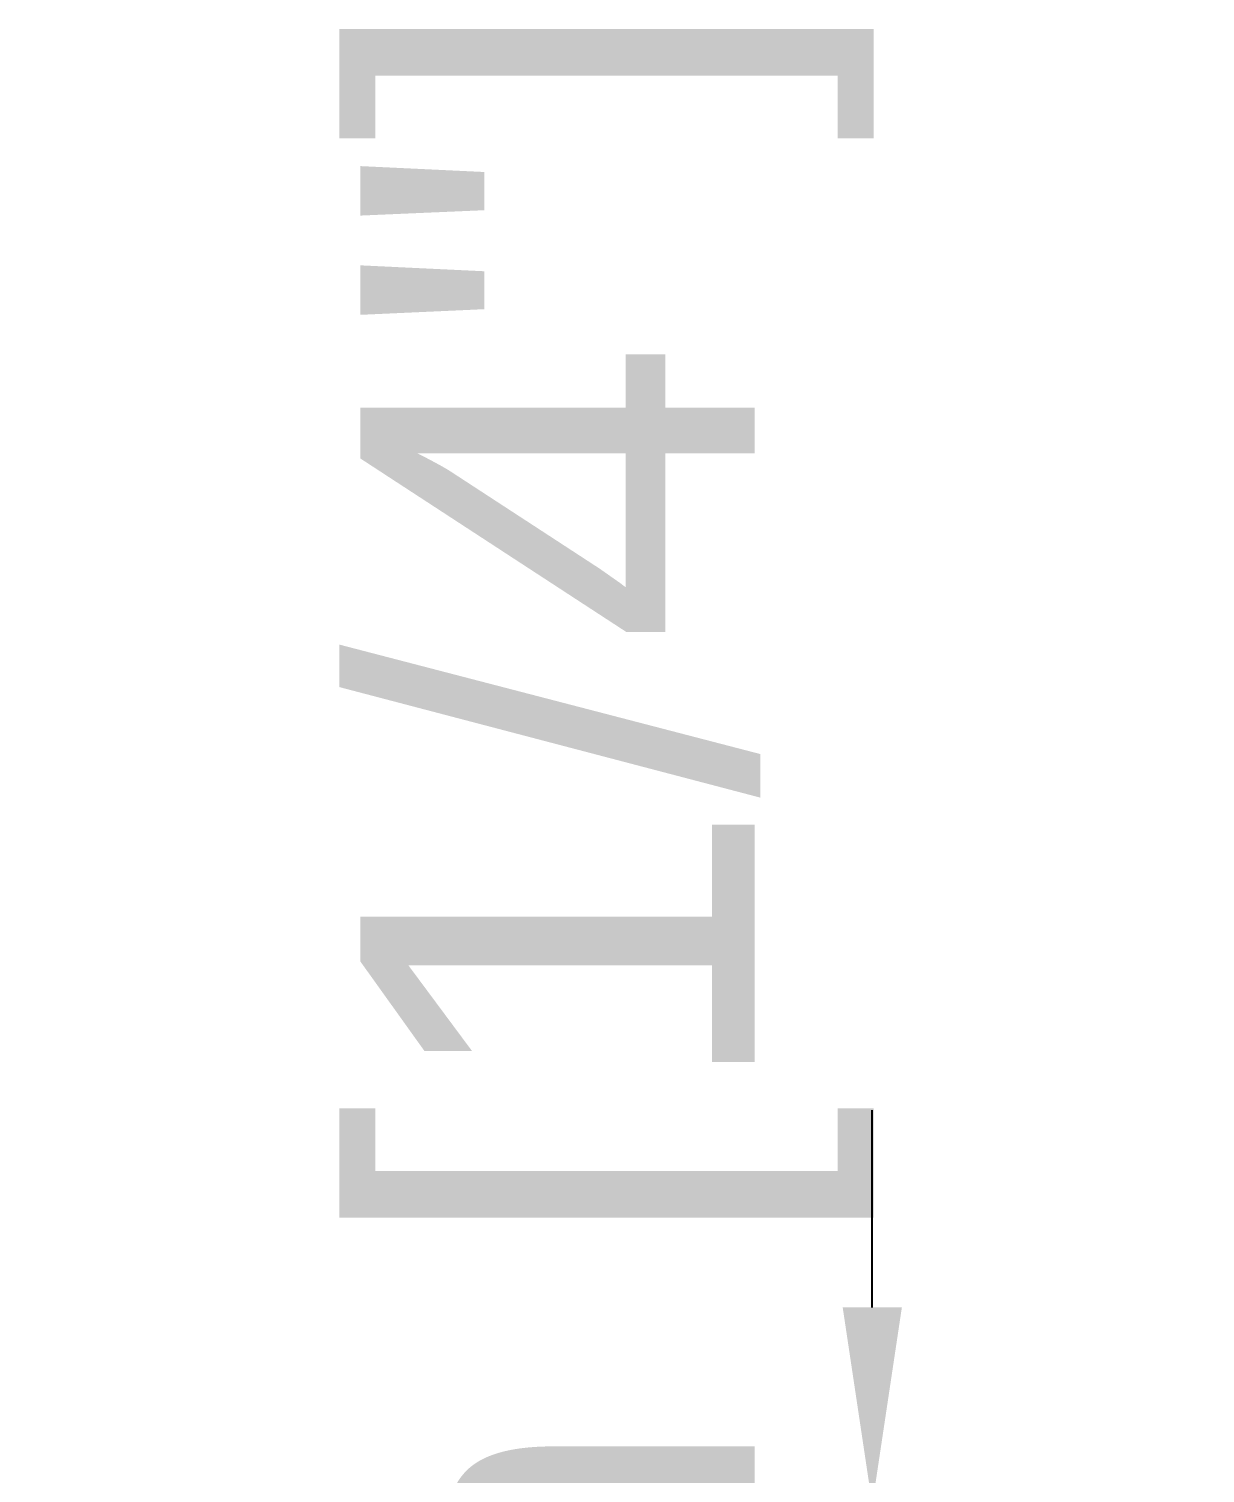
# Model space of a CAD drawing. Header units: millimetres. Extents: x 562 to 17351, y 2396 to 6995.
# Drawn here: x 1040.6 to 1159.9, y 3856.1 to 4002.6 of the extents above; entities that cross this region are included whole.
import ezdxf

# ---------------------------------------------------------------- set-up
doc = ezdxf.new("R2010")
doc.units = ezdxf.units.MM
doc.styles.get("Standard").update_dxf_attribs({"font": 'arial.ttf'})
doc.dimstyles.new('缩小5倍', dxfattribs={"dimtxt": 40, "dimasz": 20, "dimexe": 1, "dimexo": 0.2, "dimgap": 0, "dimtad": 1, "dimtoh": 1, "dimdec": 1, "dimzin": 9, "dimdsep": 46, "dimtxsty": 'Standard', "dimblk": '_FILLED', "dimcen": 0.2, "dimclrd": 256, "dimclre": 256, "dimclrt": 256, "dimadec": 1, "dimazin": 2, "dimtfac": 1, "dimtdec": 1, "dimtofl": 0, "dimtmove": 0, "dimatfit": 3, "dimldrblk": '_FILLED', "dimfxl": 1, "dimtolj": 1, "dimtzin": 0, "dimarcsym": 0})

# ---------------------------------------------------------------- blocks, each defined once
blk = doc.blocks.new('_FILLED')
at = {"color": 0, "linetype": 'ByBlock'}
blk.add_solid([(0, 0), (-1, 0.15), (-1, -0.15)], dxfattribs=at)
blk = doc.blocks.new('*D26')
at = {"lineweight": -2, "transparency": 16777216}
for p, q in [((1126.15, 3872.95), (1126.15, 3892.95)), ((1149, 3852.95), (1125.15, 3852.95)), ((1134.91, 3845.45), (1125.15, 3845.45)), ((1126.15, 3825.45), (1126.15, 3805.45))]:
    blk.add_line(p, q, dxfattribs=at)
at = {"layer": 'Defpoints', "color": 0, "transparency": 16777216}
for p in [(1149.2, 3852.95), (1126.15, 3845.45), (1135.11, 3845.45)]:
    blk.add_point(p, dxfattribs=at)
at = {"lineweight": -2, "transparency": 16777216, "xscale": 20, "yscale": 20, "zscale": 20}
for p, rotation in [((1126.15, 3852.95), 270), ((1126.15, 3845.45), 90)]:
    blk.add_blockref('_FILLED', p, dxfattribs=dict(at, rotation=rotation))
at = {"lineweight": 5, "transparency": 16777216, "insert": (1100.26, 3849.2), "char_height": 40, "attachment_point": 5, "rotation": 90}
blk.add_mtext('\\A1;7.5mm [1/4"]', dxfattribs=at)

msp = doc.modelspace()

# ---------------------------------------------------------------- dimensions: what is measured, and where the dimension line sits
at = {"color": 6, "lineweight": 5}
dim = msp.add_linear_dim(base=(1126.152, 3845.454), p1=(1149.197, 3852.954), p2=(1135.114, 3845.454), angle=90, dimstyle='缩小5倍', override={"dimpost": 'mm'}, dxfattribs=at)
dim.commit()
dim.dimension.update_dxf_attribs({"geometry": '*D26', "text_midpoint": (1126.152, 3849.204), "dimtype": 160})

doc.saveas('drawing.dxf')
